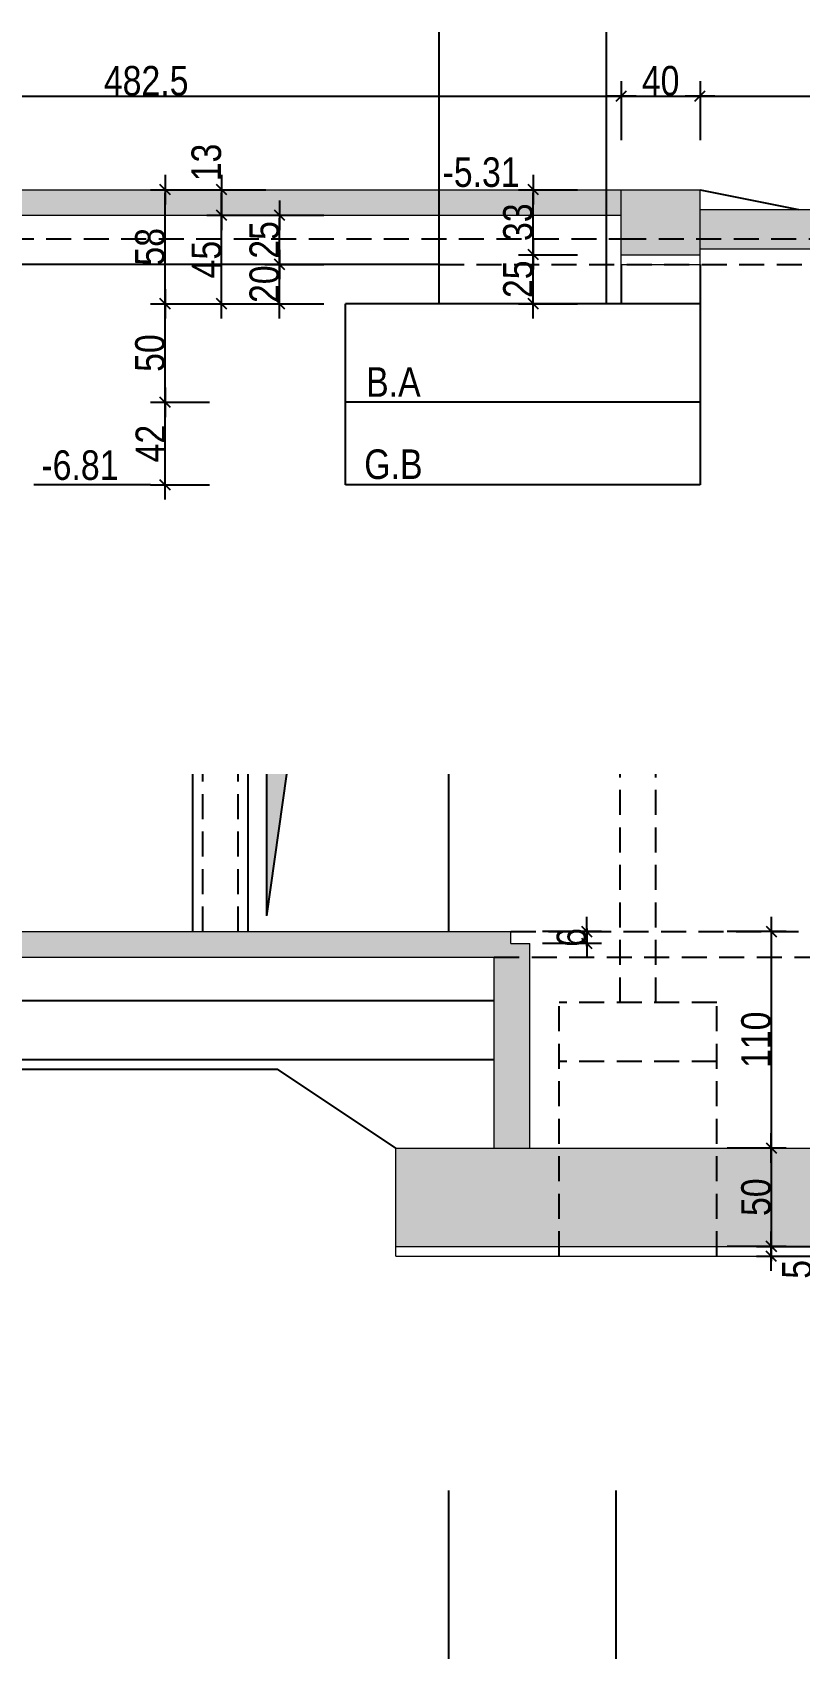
# Model space of a CAD drawing. Header units: centimetres. Extents: x -4990 to 114398, y -61489 to -12305.
# Drawn here: x 59021 to 59411, y -18482 to -17661 of the extents above; entities that cross this region are included whole.
import ezdxf

# ---------------------------------------------------------------- set-up
doc = ezdxf.new("R2010")
doc.units = ezdxf.units.CM
doc.header["$LTSCALE"] = 0.5
doc.linetypes.add('CACHEX2', pattern=[19.05, 12.7, -6.35])
doc.layers.get('DEFPOINTS').update_dxf_attribs({"linetype": 'CONTINUOUS'})
for name, color, linetype in [('01_cote_gen', 4, 'CONTINUOUS'), ('01_linteaux', 2, 'CONTINUOUS'), ('01_poch_murs', 253, 'CONTINUOUS'), ('01_texte', 230, 'CONTINUOUS'), ('AA_COTES', 2, 'CONTINUOUS')]:
    doc.layers.add(name, color=color, linetype=linetype)
doc.layers.add('01_murs_coup', color=5, linetype='CONTINUOUS', lineweight=60)
doc.styles.add('ARIAL NA', font='ARIALN.TTF')
doc.styles.add('STYLE2', font='ARIALN.TTF')
doc.dimstyles.new('JB50', dxfattribs={"dimscale": 0.1, "dimtxt": 150, "dimasz": 15, "dimexe": 0.1, "dimexo": 0.1, "dimgap": 0.09, "dimtad": 1, "dimdec": 1, "dimdsep": 46, "dimtxsty": 'STYLE2', "dimblk1": 'BOND_G', "dimblk2": 'BOND_D', "dimsah": 1, "dimcen": 1.5, "dimdle": 0.01, "dimse1": 1, "dimse2": 1, "dimclrd": 4, "dimclre": 2, "dimclrt": 6, "dimazin": 2, "dimtfac": 2.333333, "dimtdec": 1, "dimtix": 1, "dimtmove": 2, "dimatfit": 3, "dimldrblk": 'BOND_G', "dimfxl": 1, "dimtolj": 1, "dimtzin": 0, "dimarcsym": 0})

# ---------------------------------------------------------------- blocks, each defined once
blk = doc.blocks.new('BOND_G')
at = {"layer": 'AA_COTES', "color": 0}
for p, q in [((0, -5), (0, 15)), ((5, 0), (-5, 0)), ((1.77, 1.77), (-1.77, -1.77))]:
    blk.add_line(p, q, dxfattribs=at)
blk = doc.blocks.new('BOND_D')
at = {"layer": 'AA_COTES', "color": 0}
for p, q in [((5, 0), (-5, 0)), ((-1.77, -1.77), (1.77, 1.77)), ((0, 5), (0, -15))]:
    blk.add_line(p, q, dxfattribs=at)
blk = doc.blocks.new('*D1523')
at = {"layer": '01_cote_gen', "color": 4, "lineweight": -2, "transparency": 16777216}
for p, q in [((59302.88, -18116.49), (59302.88, -18114.99)), ((59302.88, -18123.99), (59302.88, -18117.99)), ((59302.88, -18125.49), (59302.88, -18126.99))]:
    blk.add_line(p, q, dxfattribs=at)
at = {"layer": 'DEFPOINTS', "color": 0, "transparency": 16777216}
for p in [(59249.05, -18117.99), (59302.88, -18117.99), (59240.45, -18123.99)]:
    blk.add_point(p, dxfattribs=at)
at = {"layer": '01_cote_gen', "color": 4, "lineweight": -2, "transparency": 16777216, "xscale": 1.5, "yscale": 1.5, "zscale": 1.5}
for name, p, rotation in [('BOND_D', (59302.88, -18117.99), 270), ('BOND_G', (59302.88, -18123.99), 90)]:
    blk.add_blockref(name, p, dxfattribs=dict(at, rotation=rotation))
at = {"layer": '01_cote_gen', "color": 6, "transparency": 16777216, "insert": (59295.21, -18120.99), "char_height": 15, "attachment_point": 5, "rotation": 90, "style": 'STYLE2'}
blk.add_mtext('\\A1;6', dxfattribs=at)
blk = doc.blocks.new('*D1524')
at = {"layer": '01_cote_gen', "color": 4, "lineweight": -2, "transparency": 16777216}
blk.add_line((59396.6, -18119.49), (59396.6, -18226.49), dxfattribs=at)
at = {"layer": 'DEFPOINTS', "color": 0, "transparency": 16777216}
for p in [(59371.54, -18117.99), (59377.95, -18227.99), (59396.6, -18227.99)]:
    blk.add_point(p, dxfattribs=at)
at = {"layer": '01_cote_gen', "color": 4, "lineweight": -2, "transparency": 16777216, "xscale": 1.5, "yscale": 1.5, "zscale": 1.5}
for name, p, rotation in [('BOND_G', (59396.6, -18117.99), 90), ('BOND_D', (59396.6, -18227.99), 270)]:
    blk.add_blockref(name, p, dxfattribs=dict(at, rotation=rotation))
at = {"layer": '01_cote_gen', "color": 6, "transparency": 16777216, "insert": (59388.93, -18172.99), "char_height": 15, "attachment_point": 5, "rotation": 90, "style": 'STYLE2'}
blk.add_mtext('\\A1;110', dxfattribs=at)
blk = doc.blocks.new('*D1525')
at = {"layer": '01_cote_gen', "color": 4, "lineweight": -2, "transparency": 16777216}
blk.add_line((59396.6, -18229.49), (59396.6, -18276.49), dxfattribs=at)
at = {"layer": 'DEFPOINTS', "color": 0, "transparency": 16777216}
for p in [(59383.21, -18227.99), (59383.21, -18277.99), (59396.6, -18277.99)]:
    blk.add_point(p, dxfattribs=at)
at = {"layer": '01_cote_gen', "color": 4, "lineweight": -2, "transparency": 16777216, "xscale": 1.5, "yscale": 1.5, "zscale": 1.5}
for name, p, rotation in [('BOND_G', (59396.6, -18227.99), 90), ('BOND_D', (59396.6, -18277.99), 270)]:
    blk.add_blockref(name, p, dxfattribs=dict(at, rotation=rotation))
at = {"layer": '01_cote_gen', "color": 6, "transparency": 16777216, "insert": (59388.93, -18252.99), "char_height": 15, "attachment_point": 5, "rotation": 90, "style": 'STYLE2'}
blk.add_mtext('\\A1;50', dxfattribs=at)
blk = doc.blocks.new('*D1526')
at = {"layer": '01_cote_gen', "color": 4, "lineweight": -2, "transparency": 16777216}
blk.add_line((59396.6, -18281.49), (59396.6, -18279.49), dxfattribs=at)
at = {"layer": 'DEFPOINTS', "color": 0, "transparency": 16777216}
for p in [(59396.6, -18277.99), (59416.03, -18277.99), (59416.03, -18282.99)]:
    blk.add_point(p, dxfattribs=at)
at = {"layer": '01_cote_gen', "color": 4, "lineweight": -2, "transparency": 16777216, "xscale": 1.5, "yscale": 1.5, "zscale": 1.5}
for name, p, rotation in [('BOND_D', (59396.6, -18277.99), 90), ('BOND_G', (59396.6, -18282.99), 270)]:
    blk.add_blockref(name, p, dxfattribs=dict(at, rotation=rotation))
at = {"layer": '01_cote_gen', "color": 6, "transparency": 16777216, "insert": (59409.7, -18289.67), "char_height": 15, "attachment_point": 5, "rotation": 90, "style": 'STYLE2'}
blk.add_mtext('\\A1;5', dxfattribs=at)
blk = doc.blocks.new('*D1537')
at = {"layer": '01_cote_gen', "color": 4, "lineweight": -2, "transparency": 16777216}
blk.add_line((59088.8, -17797.51), (59088.8, -17742.51), dxfattribs=at)
at = {"layer": 'DEFPOINTS', "color": 0, "transparency": 16777216}
for p in [(59088.8, -17741.01), (59140.15, -17741.01), (59160.4, -17799.01)]:
    blk.add_point(p, dxfattribs=at)
at = {"layer": '01_cote_gen', "color": 4, "lineweight": -2, "transparency": 16777216, "xscale": 1.5, "yscale": 1.5, "zscale": 1.5}
for name, p, rotation in [('BOND_D', (59088.8, -17741.01), 90), ('BOND_G', (59088.8, -17799.01), 270)]:
    blk.add_blockref(name, p, dxfattribs=dict(at, rotation=rotation))
at = {"layer": '01_cote_gen', "color": 6, "transparency": 16777216, "insert": (59081.14, -17770.01), "char_height": 15, "attachment_point": 5, "rotation": 90, "style": 'STYLE2'}
blk.add_mtext('\\A1;58', dxfattribs=at)
blk = doc.blocks.new('*D1538')
at = {"layer": '01_cote_gen', "color": 4, "lineweight": -2, "transparency": 16777216}
blk.add_line((59117.43, -17797.51), (59117.43, -17755.51), dxfattribs=at)
at = {"layer": 'DEFPOINTS', "color": 0, "transparency": 16777216}
for p in [(59117.43, -17754.01), (59149.89, -17754.01), (59160.4, -17799.01)]:
    blk.add_point(p, dxfattribs=at)
at = {"layer": '01_cote_gen', "color": 4, "lineweight": -2, "transparency": 16777216, "xscale": 1.5, "yscale": 1.5, "zscale": 1.5}
for name, p, rotation in [('BOND_D', (59117.43, -17754.01), 90), ('BOND_G', (59117.43, -17799.01), 270)]:
    blk.add_blockref(name, p, dxfattribs=dict(at, rotation=rotation))
at = {"layer": '01_cote_gen', "color": 6, "transparency": 16777216, "insert": (59109.79, -17776.51), "char_height": 15, "attachment_point": 5, "rotation": 90, "style": 'STYLE2'}
blk.add_mtext('\\A1;45', dxfattribs=at)
blk = doc.blocks.new('*D1539')
at = {"layer": '01_cote_gen', "color": 4, "lineweight": -2, "transparency": 16777216}
blk.add_line((59117.43, -17752.51), (59117.43, -17742.51), dxfattribs=at)
at = {"layer": 'DEFPOINTS', "color": 0, "transparency": 16777216}
for p in [(59117.43, -17741.01), (59128.35, -17741.01), (59128.35, -17754.01)]:
    blk.add_point(p, dxfattribs=at)
at = {"layer": '01_cote_gen', "color": 4, "lineweight": -2, "transparency": 16777216, "xscale": 1.5, "yscale": 1.5, "zscale": 1.5}
for name, p, rotation in [('BOND_D', (59117.43, -17741.01), 90), ('BOND_G', (59117.43, -17754.01), 270)]:
    blk.add_blockref(name, p, dxfattribs=dict(at, rotation=rotation))
at = {"layer": '01_cote_gen', "color": 6, "transparency": 16777216, "insert": (59109.76, -17727.16), "char_height": 15, "attachment_point": 5, "rotation": 90, "style": 'STYLE2'}
blk.add_mtext('\\A1;13', dxfattribs=at)
blk = doc.blocks.new('*D1540')
at = {"layer": '01_cote_gen', "color": 4, "lineweight": -2, "transparency": 16777216}
blk.add_line((59146.88, -17797.51), (59146.88, -17780.51), dxfattribs=at)
at = {"layer": 'DEFPOINTS', "color": 0, "transparency": 16777216}
for p in [(59146.88, -17779.01), (59157.63, -17779.01), (59160.4, -17799.01)]:
    blk.add_point(p, dxfattribs=at)
at = {"layer": '01_cote_gen', "color": 4, "lineweight": -2, "transparency": 16777216, "xscale": 1.5, "yscale": 1.5, "zscale": 1.5}
for name, p, rotation in [('BOND_D', (59146.88, -17779.01), 90), ('BOND_G', (59146.88, -17799.01), 270)]:
    blk.add_blockref(name, p, dxfattribs=dict(at, rotation=rotation))
at = {"layer": '01_cote_gen', "color": 6, "transparency": 16777216, "insert": (59139.21, -17789.01), "char_height": 15, "attachment_point": 5, "rotation": 90, "style": 'STYLE2'}
blk.add_mtext('\\A1;20', dxfattribs=at)
blk = doc.blocks.new('*D1541')
at = {"layer": '01_cote_gen', "color": 4, "lineweight": -2, "transparency": 16777216}
blk.add_line((59146.88, -17777.51), (59146.88, -17755.51), dxfattribs=at)
at = {"layer": 'DEFPOINTS', "color": 0, "transparency": 16777216}
for p in [(59146.88, -17754.01), (59161.95, -17754.01), (59161.95, -17779.01)]:
    blk.add_point(p, dxfattribs=at)
at = {"layer": '01_cote_gen', "color": 4, "lineweight": -2, "transparency": 16777216, "xscale": 1.5, "yscale": 1.5, "zscale": 1.5}
for name, p, rotation in [('BOND_D', (59146.88, -17754.01), 90), ('BOND_G', (59146.88, -17779.01), 270)]:
    blk.add_blockref(name, p, dxfattribs=dict(at, rotation=rotation))
at = {"layer": '01_cote_gen', "color": 6, "transparency": 16777216, "insert": (59139.21, -17766.51), "char_height": 15, "attachment_point": 5, "rotation": 90, "style": 'STYLE2'}
blk.add_mtext('\\A1;25', dxfattribs=at)
blk = doc.blocks.new('*D1574')
at = {"layer": '01_cote_gen', "color": 4, "lineweight": -2, "transparency": 16777216}
blk.add_line((59275.7, -17797.51), (59275.7, -17775.51), dxfattribs=at)
at = {"layer": 'DEFPOINTS', "color": 0, "transparency": 16777216}
for p in [(59275.7, -17774.01), (59344.52, -17774.01), (59344.52, -17799.01)]:
    blk.add_point(p, dxfattribs=at)
at = {"layer": '01_cote_gen', "color": 4, "lineweight": -2, "transparency": 16777216, "xscale": 1.5, "yscale": 1.5, "zscale": 1.5}
for name, p, rotation in [('BOND_D', (59275.7, -17774.01), 90), ('BOND_G', (59275.7, -17799.01), 270)]:
    blk.add_blockref(name, p, dxfattribs=dict(at, rotation=rotation))
at = {"layer": '01_cote_gen', "color": 6, "transparency": 16777216, "insert": (59268.03, -17786.51), "char_height": 15, "attachment_point": 5, "rotation": 90, "style": 'STYLE2'}
blk.add_mtext('\\A1;25', dxfattribs=at)
blk = doc.blocks.new('*D1575')
at = {"layer": '01_cote_gen', "color": 4, "lineweight": -2, "transparency": 16777216}
blk.add_line((59275.7, -17772.51), (59275.7, -17742.51), dxfattribs=at)
at = {"layer": 'DEFPOINTS', "color": 0, "transparency": 16777216}
for p in [(59275.7, -17741.01), (59298.2, -17741.01), (59298.2, -17774.01)]:
    blk.add_point(p, dxfattribs=at)
at = {"layer": '01_cote_gen', "color": 4, "lineweight": -2, "transparency": 16777216, "xscale": 1.5, "yscale": 1.5, "zscale": 1.5}
for name, p, rotation in [('BOND_D', (59275.7, -17741.01), 90), ('BOND_G', (59275.7, -17774.01), 270)]:
    blk.add_blockref(name, p, dxfattribs=dict(at, rotation=rotation))
at = {"layer": '01_cote_gen', "color": 6, "transparency": 16777216, "insert": (59268.03, -17757.51), "char_height": 15, "attachment_point": 5, "rotation": 90, "style": 'STYLE2'}
blk.add_mtext('\\A1;33', dxfattribs=at)
blk = doc.blocks.new('*D1589')
at = {"layer": '01_cote_gen', "color": 4, "lineweight": -2, "transparency": 16777216}
blk.add_line((58839.39, -17693.38), (59318.9, -17693.38), dxfattribs=at)
at = {"layer": 'DEFPOINTS', "color": 0, "transparency": 16777216}
for p in [(59320.4, -17693.38), (58837.89, -17705.18), (59320.4, -17766.01)]:
    blk.add_point(p, dxfattribs=at)
at = {"layer": '01_cote_gen', "color": 4, "lineweight": -2, "transparency": 16777216, "xscale": 1.5, "yscale": 1.5, "zscale": 1.5, "rotation": 180}
blk.add_blockref('BOND_G', (58837.89, -17693.38), dxfattribs=at)
at = {"layer": '01_cote_gen', "color": 4, "lineweight": -2, "transparency": 16777216, "xscale": 1.5, "yscale": 1.5, "zscale": 1.5}
blk.add_blockref('BOND_D', (59320.4, -17693.38), dxfattribs=at)
at = {"layer": '01_cote_gen', "color": 6, "transparency": 16777216, "insert": (59079.14, -17685.71), "char_height": 15, "attachment_point": 5, "style": 'STYLE2'}
blk.add_mtext('\\A1;482.5', dxfattribs=at)
blk = doc.blocks.new('*D1590')
at = {"layer": '01_cote_gen', "color": 4, "lineweight": -2, "transparency": 16777216}
blk.add_line((59321.9, -17693.38), (59358.9, -17693.38), dxfattribs=at)
at = {"layer": 'DEFPOINTS', "color": 0, "transparency": 16777216}
for p in [(59360.4, -17693.38), (59320.4, -17741.01), (59360.4, -17741.01)]:
    blk.add_point(p, dxfattribs=at)
at = {"layer": '01_cote_gen', "color": 4, "lineweight": -2, "transparency": 16777216, "xscale": 1.5, "yscale": 1.5, "zscale": 1.5, "rotation": 180}
blk.add_blockref('BOND_G', (59320.4, -17693.38), dxfattribs=at)
at = {"layer": '01_cote_gen', "color": 4, "lineweight": -2, "transparency": 16777216, "xscale": 1.5, "yscale": 1.5, "zscale": 1.5}
blk.add_blockref('BOND_D', (59360.4, -17693.38), dxfattribs=at)
at = {"layer": '01_cote_gen', "color": 6, "transparency": 16777216, "insert": (59340.4, -17685.71), "char_height": 15, "attachment_point": 5, "style": 'STYLE2'}
blk.add_mtext('\\A1;40', dxfattribs=at)
blk = doc.blocks.new('*D1591')
at = {"layer": '01_cote_gen', "color": 4, "lineweight": -2, "transparency": 16777216}
blk.add_line((59361.9, -17693.38), (59808.9, -17693.38), dxfattribs=at)
at = {"layer": 'DEFPOINTS', "color": 0, "transparency": 16777216}
for p in [(59810.4, -17693.38), (59360.4, -17715.88), (59810.4, -17741.01)]:
    blk.add_point(p, dxfattribs=at)
at = {"layer": '01_cote_gen', "color": 4, "lineweight": -2, "transparency": 16777216, "xscale": 1.5, "yscale": 1.5, "zscale": 1.5, "rotation": 180}
blk.add_blockref('BOND_G', (59360.4, -17693.38), dxfattribs=at)
at = {"layer": '01_cote_gen', "color": 4, "lineweight": -2, "transparency": 16777216, "xscale": 1.5, "yscale": 1.5, "zscale": 1.5}
blk.add_blockref('BOND_D', (59810.4, -17693.38), dxfattribs=at)
at = {"layer": '01_cote_gen', "color": 6, "transparency": 16777216, "insert": (59585.4, -17685.71), "char_height": 15, "attachment_point": 5, "style": 'STYLE2'}
blk.add_mtext('\\A1;450', dxfattribs=at)
blk = doc.blocks.new('*D1605')
at = {"layer": '01_cote_gen', "color": 4, "lineweight": -2, "transparency": 16777216}
blk.add_line((59088.8, -17847.51), (59088.8, -17800.51), dxfattribs=at)
at = {"layer": 'DEFPOINTS', "color": 0, "transparency": 16777216}
for p in [(59088.8, -17799.01), (59184.08, -17799.01), (59184.08, -17849.01)]:
    blk.add_point(p, dxfattribs=at)
at = {"layer": '01_cote_gen', "color": 4, "lineweight": -2, "transparency": 16777216, "xscale": 1.5, "yscale": 1.5, "zscale": 1.5}
for name, p, rotation in [('BOND_D', (59088.8, -17799.01), 90), ('BOND_G', (59088.8, -17849.01), 270)]:
    blk.add_blockref(name, p, dxfattribs=dict(at, rotation=rotation))
at = {"layer": '01_cote_gen', "color": 6, "transparency": 16777216, "insert": (59081.14, -17824.01), "char_height": 15, "attachment_point": 5, "rotation": 90, "style": 'STYLE2'}
blk.add_mtext('\\A1;50', dxfattribs=at)
blk = doc.blocks.new('*D1606')
at = {"layer": '01_cote_gen', "color": 4, "lineweight": -2, "transparency": 16777216}
blk.add_line((59088.8, -17889.51), (59088.8, -17850.51), dxfattribs=at)
at = {"layer": 'DEFPOINTS', "color": 0, "transparency": 16777216}
for p in [(59088.8, -17849.01), (59204.77, -17849.01), (59204.77, -17891.01)]:
    blk.add_point(p, dxfattribs=at)
at = {"layer": '01_cote_gen', "color": 4, "lineweight": -2, "transparency": 16777216, "xscale": 1.5, "yscale": 1.5, "zscale": 1.5}
for name, p, rotation in [('BOND_D', (59088.8, -17849.01), 90), ('BOND_G', (59088.8, -17891.01), 270)]:
    blk.add_blockref(name, p, dxfattribs=dict(at, rotation=rotation))
at = {"layer": '01_cote_gen', "color": 6, "transparency": 16777216, "insert": (59081.26, -17870.01), "char_height": 15, "attachment_point": 5, "rotation": 90, "style": 'STYLE2'}
blk.add_mtext('\\A1;42', dxfattribs=at)

msp = doc.modelspace()

# ---------------------------------------------------------------- hatches: boundary and pattern name
at = {"layer": '01_poch_murs'}
h = msp.add_hatch(color=256, dxfattribs=at)
h.dxf.hatch_style = 1
h.paths.add_polyline_path([(60797.903, -17754.015), (60777.903, -17754.015)], flags=17)
h.paths.add_polyline_path([(60767.903, -17689.79), (60357.894, -17689.79), (60357.894, -17707.015), (60767.903, -17707.015)])
h.paths.add_polyline_path([(60777.903, -17721.015), (60357.894, -17721.015), (60357.894, -17734.015), (60777.903, -17734.015)])
h.paths.add_polyline_path([(60797.903, -17754.015), (60732.903, -17754.015), (60732.903, -17784.015), (60797.903, -17784.015)])
h.paths.add_polyline_path([(60377.894, -17774.015), (60317.894, -17774.015), (60317.894, -17804.015), (60377.894, -17804.015)])
h.paths.add_polyline_path([(60357.894, -17774.015), (60337.894, -17774.015), (60337.894, -17774.015), (60357.894, -17774.015)], flags=16)
h.paths.add_polyline_path([(60337.894, -17741.015), (59850.396, -17741.015), (59850.396, -17754.015), (60337.894, -17754.015)])
h.paths.add_polyline_path([(59850.396, -17741.015), (59810.396, -17741.015), (59810.396, -17774.015), (59850.396, -17774.015)])
h.paths.add_polyline_path([(59810.396, -17751.015), (59360.401, -17751.015), (59360.401, -17771.015), (59810.396, -17771.015)])
h = msp.add_hatch(color=256, dxfattribs=at)
h.dxf.hatch_style = 1
h.paths.add_polyline_path([(58882.892, -17774.015), (58817.892, -17774.015), (58817.892, -17804.015), (58882.892, -17804.015)])
h.paths.add_polyline_path([(59320.396, -17741.015), (58847.892, -17741.015), (58847.892, -17743.015), (58837.892, -17743.015), (58837.892, -17754.015), (59320.396, -17754.015)])
h.paths.add_polyline_path([(59360.401, -17741.015), (59320.396, -17741.015), (59320.396, -17754.015), (59320.396, -17774.015), (59360.401, -17774.015)])
h = msp.add_hatch(color=256, dxfattribs=at)
h.dxf.hatch_style = 1
h.paths.add_polyline_path([(59524.901, -18227.989), (59205.901, -18227.989), (59205.901, -18277.989), (59524.901, -18277.989)])
h.paths.add_polyline_path([(59273.901, -18123.989), (59264.401, -18123.989), (59264.401, -18117.989), (58847.895, -18117.989), (58847.895, -18121.989), (58837.895, -18121.989), (58837.895, -18130.989), (59255.901, -18130.989), (59255.901, -18227.989), (59273.901, -18227.989)])
h.paths.add_polyline_path([(58882.895, -18152.989), (58817.895, -18152.989), (58817.895, -18182.989), (58882.895, -18182.989)])
h.paths.add_polyline_path([(59850.396, -18121.132), (59622.896, -18122.989), (59616.896, -18122.989), (59616.896, -18126.989), (59612.896, -18126.989), (59612.896, -18152.989), (59572.896, -18152.989), (59572.896, -18126.989), (59568.896, -18126.989), (59568.896, -18122.989), (59562.896, -18122.989), (59474.901, -18120.989), (59474.901, -18140.994), (59562.896, -18142.994), (59562.896, -18162.989), (59622.896, -18162.989), (59622.896, -18142.989), (59810.396, -18141.459), (59810.396, -18153.989), (59850.396, -18153.989)])
h.paths.add_polyline_path([(60604.414, -18106.989), (60600.414, -18106.989), (60600.414, -18102.989), (60357.894, -18099.989), (59867.898, -18120.989), (59850.396, -18121.132), (59850.396, -18134.132), (59868.23, -18133.986), (60358.451, -18112.977), (60594.414, -18115.896), (60594.414, -18142.989), (60654.414, -18142.989), (60654.414, -18115.906), (60862.896, -18112.99), (60862.896, -18101.989), (60852.896, -18101.989), (60852.896, -18099.989), (60648.414, -18102.989), (60648.414, -18106.989), (60644.414, -18106.989), (60644.414, -18132.989), (60604.414, -18132.989)])

# ---------------------------------------------------------------- linework, layer by layer
at = {"layer": '01_linteaux'}
for p, q in [((59227.898, -17799.015), (59227.898, -17661.015)), ((59312.894, -17799.015), (59312.894, -17661.015)), ((59360.401, -17741.015), (59410.4, -17751.015)), ((59227.898, -17779.015), (58994.902, -17779.015)), ((59320.396, -17779.015), (59320.396, -17799.015)), ((59360.401, -17779.015), (59360.401, -17799.015)), ((59180.396, -17891.015), (59180.396, -17799.015)), ((59360.401, -17799.015), (59180.396, -17799.015)), ((59360.401, -17799.015), (59360.401, -17891.015)), ((59360.401, -17849.015), (59180.396, -17849.015)), ((59360.401, -17891.015), (59180.396, -17891.015)), ((59102.894, -18117.989), (59102.894, -18037.989)), ((59130.894, -18117.989), (59130.894, -18037.989)), ((59232.894, -18117.989), (59232.894, -18037.989)), ((58882.895, -18152.989), (59255.901, -18152.989)), ((58882.895, -18182.989), (59255.901, -18182.989)), ((58882.895, -18187.989), (59145.901, -18187.989)), ((59205.901, -18227.989), (59145.901, -18187.989)), ((59232.898, -18508.891), (59232.898, -18402.099)), ((59317.894, -18508.891), (59317.894, -18402.099))]:
    msp.add_line(p, q, dxfattribs=at)
at = {"layer": '01_linteaux', "linetype": 'CACHEX2', "ltscale": 2}
for p, q in [((58837.892, -17766.015), (59320.396, -17766.015)), ((59320.396, -17766.015), (59810.396, -17766.015)), ((59227.898, -17779.015), (59810.396, -17779.015)), ((59107.894, -18117.989), (59107.894, -18037.989)), ((59125.894, -18117.989), (59125.894, -18037.989)), ((59319.894, -18153.989), (59319.894, -18037.989)), ((59337.894, -18153.989), (59337.894, -18037.989)), ((59264.401, -18117.989), (59474.901, -18117.989)), ((59255.901, -18130.989), (59474.901, -18130.989)), ((59288.894, -18282.989), (59288.894, -18153.989)), ((59368.879, -18153.989), (59288.894, -18153.989)), ((59368.879, -18282.989), (59368.879, -18153.989)), ((59368.879, -18183.989), (59288.894, -18183.989))]:
    msp.add_line(p, q, dxfattribs=at)
at = {"layer": '01_murs_coup', "linetype": 'Continuous', "lineweight": 0}
for p, q in [((58847.892, -17741.015), (59360.401, -17741.015)), ((59320.396, -17779.015), (59320.396, -17741.015)), ((59360.401, -17779.015), (59360.401, -17741.015)), ((58837.892, -17754.015), (59320.396, -17754.015)), ((59360.401, -17751.015), (59810.396, -17751.015)), ((59320.396, -17774.015), (59360.401, -17774.015)), ((59360.401, -17771.015), (59810.396, -17771.015)), ((59320.396, -17779.015), (59360.401, -17779.015)), ((58847.895, -18117.989), (59264.401, -18117.989)), ((59264.401, -18123.989), (59264.401, -18117.989)), ((59264.401, -18123.989), (59273.901, -18123.989)), ((59273.901, -18227.989), (59273.901, -18123.989)), ((58837.895, -18130.989), (59255.901, -18130.989)), ((59255.901, -18227.989), (59255.901, -18130.989)), ((59205.901, -18227.989), (59524.901, -18227.989)), ((59205.901, -18282.989), (59205.901, -18227.989)), ((59205.901, -18277.989), (59524.901, -18277.989)), ((59205.901, -18282.989), (59524.901, -18282.989))]:
    msp.add_line(p, q, dxfattribs=at)
at = {"layer": '01_poch_murs'}
for q in [(59140.335, -18037.989), (59150.576, -18037.989)]:
    msp.add_line((59140.335, -18110.087), q, dxfattribs=at)
msp.add_solid([(59140.335, -18037.989), (59140.335, -18110.087), (59150.576, -18037.989)], dxfattribs=at)
at = {"layer": '01_texte'}
msp.add_line((59081.304, -17891.015), (59022.098, -17891.015), dxfattribs=at)

# ---------------------------------------------------------------- texts
at = {"layer": '01_texte', "style": 'ARIAL NA'}
for s, p in [('-5.31', (59229.64, -17739.56)), ('B.A', (59190.833, -17846.219)), ('-6.81', (59025.927, -17888.465)), ('G.B', (59189.879, -17888.003))]:
    msp.add_text(s, height=15, dxfattribs=at).set_placement(p)

# ---------------------------------------------------------------- dimensions: what is measured, and where the dimension line sits
at = {"layer": '01_cote_gen'}
for base, p1, p2, picture, middle in [((59320.396, -17693.377), (58837.892, -17705.18), (59320.396, -17766.015), '*D1589', (59079.144, -17685.709)), ((59360.401, -17693.377), (59320.396, -17741.015), (59360.401, -17741.015), '*D1590', (59340.398, -17685.709)), ((59810.396, -17693.377), (59360.401, -17715.877), (59810.396, -17741.015), '*D1591', (59585.399, -17685.709))]:
    dim = msp.add_linear_dim(base=base, p1=p1, p2=p2, dimstyle='JB50', dxfattribs=at)
    dim.commit()
    dim.dimension.update_dxf_attribs({"geometry": picture, "text_midpoint": middle})
for base, p1, p2, picture, middle in [((59117.428, -17741.015), (59128.346, -17754.015), (59128.346, -17741.015), '*D1539', (59109.76, -17727.165)), ((59396.597, -18277.989), (59416.028, -18282.989), (59416.028, -18277.989), '*D1526', (59409.703, -18289.674))]:
    dim = msp.add_linear_dim(base=base, p1=p1, p2=p2, angle=90, dimstyle='JB50', dxfattribs=at)
    dim.commit()
    dim.dimension.update_dxf_attribs({"geometry": picture, "text_midpoint": middle, "dimtype": 160})
for base, p1, p2, picture, middle in [((59088.804, -17741.015), (59160.404, -17799.015), (59140.15, -17741.015), '*D1537', (59081.136, -17770.015)), ((59275.699, -17741.015), (59298.199, -17774.015), (59298.199, -17741.015), '*D1575', (59268.031, -17757.515)), ((59117.428, -17754.015), (59160.404, -17799.015), (59149.888, -17754.015), '*D1538', (59109.791, -17776.515)), ((59146.882, -17754.015), (59161.946, -17779.015), (59161.946, -17754.015), '*D1541', (59139.215, -17766.515)), ((59275.699, -17774.015), (59344.523, -17799.015), (59344.523, -17774.015), '*D1574', (59268.031, -17786.515)), ((59146.882, -17779.015), (59160.404, -17799.015), (59157.633, -17779.015), '*D1540', (59139.215, -17789.015)), ((59088.804, -17799.015), (59184.079, -17849.015), (59184.079, -17799.015), '*D1605', (59081.136, -17824.015)), ((59088.804, -17849.015), (59204.773, -17891.015), (59204.773, -17849.015), '*D1606', (59081.264, -17870.015)), ((59302.878, -18117.989), (59240.451, -18123.989), (59249.049, -18117.989), '*D1523', (59295.21, -18120.989)), ((59396.597, -18227.989), (59371.537, -18117.989), (59377.954, -18227.989), '*D1524', (59388.929, -18172.989)), ((59396.597, -18277.989), (59383.205, -18227.989), (59383.205, -18277.989), '*D1525', (59388.929, -18252.989))]:
    dim = msp.add_linear_dim(base=base, p1=p1, p2=p2, angle=90, dimstyle='JB50', dxfattribs=at)
    dim.commit()
    dim.dimension.update_dxf_attribs({"geometry": picture, "text_midpoint": middle})

doc.saveas('drawing.dxf')
